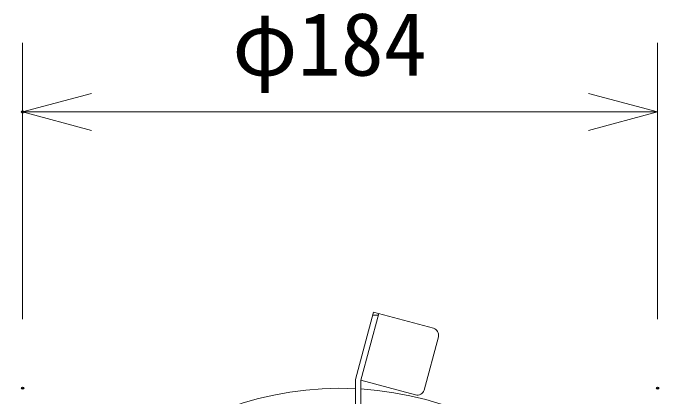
# Model space of a CAD drawing. Units: millimetres, scale not verified. Extents: x -63 to 62, y -117 to 117.
# Drawn here: x -12.35 to 6.63, y 69.66 to 80.77 of the extents above; entities that cross this region are included whole.
import ezdxf
from ezdxf.enums import TextEntityAlignment as Align

# ---------------------------------------------------------------- set-up
doc = ezdxf.new("R2010")
doc.units = ezdxf.units.MM
doc.header["$LTSCALE"] = 0.125
doc.header["$PDMODE"] = 32
doc.header["$PDSIZE"] = 0.0625
for name, color, linetype, lineweight in [('0-0_0', 7, 'Continuous', 18), ('0-4_GAIKEI', 1, 'Continuous', 18), ('0-6_SUNPO', 7, 'Continuous', 18)]:
    doc.layers.add(name, color=color, linetype=linetype, lineweight=lineweight)
doc.layers.add('0-5_Defpoints', color=7, linetype='Continuous')
doc.styles.add('ＭＳ ゴシック', font='')
doc.styles.get('ＭＳ ゴシック').set_extended_font_data('MS Gothic')

# ---------------------------------------------------------------- blocks, each defined once
blk = doc.blocks.new('_OPEN30')
at = {"layer": '0-0_0'}
blk.add_line((0, 0), (-1, 0), dxfattribs=at)
blk.add_lwpolyline([(-1, 0.26795), (0, 0), (-1, -0.26795)], dxfattribs=at)
blk = doc.blocks.new('D3')
at = {"layer": '0-5_Defpoints'}
for p in [(-10.4197, 73.8039), (-10.4197, 65.8039), (7.9803, 65.8039)]:
    blk.add_point(p, dxfattribs=at)
at = {"layer": '0-6_SUNPO'}
for p, q in [((-10.4197, 67.8039), (-10.4197, 75.8039)), ((7.9803, 67.8039), (7.9803, 75.8039)), ((5.9803, 73.8039), (-8.4197, 73.8039))]:
    blk.add_line(p, q, dxfattribs=at)
at = {"layer": '0-6_SUNPO', "xscale": 2, "yscale": 2, "rotation": 180}
blk.add_blockref('_OPEN30', (-10.4197, 73.8039), dxfattribs=at)
at = {"layer": '0-6_SUNPO', "xscale": 2, "yscale": 2}
blk.add_blockref('_OPEN30', (7.9803, 73.8039), dxfattribs=at)
at = {"layer": '0-6_SUNPO', "style": 'ＭＳ ゴシック'}
blk.add_text('φ184', height=1.833, dxfattribs=at).set_placement((-4.3447, 74.3039), align=Align.BOTTOM_LEFT)

msp = doc.modelspace()

# ---------------------------------------------------------------- linework, layer by layer
at = {"layer": '0-4_GAIKEI', "color": 7}
for p, q in [((-2.4298, 70.1645), (-1.9058, 72.1165)), ((-1.9058, 72.1165), (-0.1674, 71.6499)), ((-0.4409, 69.8596), (-0.0261, 71.4049)), ((-2.4303, 69.0145), (-2.4298, 70.1645)), ((-2.2708, 67.8145), (-2.2698, 70.1434)), ((-0.6859, 69.7183), (-2.2698, 70.1434))]:
    msp.add_line(p, q, dxfattribs=at)
at = {"layer": '0-4_GAIKEI'}
for p, q in [((-2.2698, 70.1434), (-1.7513, 72.075)), ((-1.9302, 72.0258), (-1.7646, 72.0257))]:
    msp.add_line(p, q, dxfattribs=at)
at = {"layer": '0-4_GAIKEI', "color": 7}
for centre, radius, start, end in [((-0.2192, 71.4567), 0.2, 344.97474, 74.97474), ((-2.8706, 60.4147), 9.4965, 87.33947, 176.4005), ((-2.8706, 60.4147), 9.4965, 357.34066, 86.37197), ((-0.634, 69.9114), 0.2, 254.97474, 344.97474)]:
    msp.add_arc(centre, radius, start, end, dxfattribs=at)

# ---------------------------------------------------------------- block references
at = {"layer": '0-6_SUNPO'}
msp.add_blockref('D3', (-1.6534, 4.11), dxfattribs=at)

doc.saveas('drawing.dxf')
